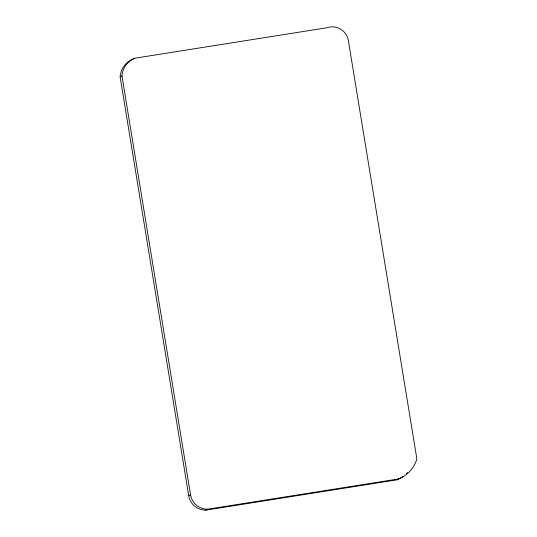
<?xml version="1.0" encoding="UTF-8"?>
<svg xmlns="http://www.w3.org/2000/svg" width="537" height="537" viewBox="0 0 537 537"><rect width="100%" height="100%" fill="white"/><g stroke="black" fill="none" stroke-linecap="round" stroke-linejoin="round"><path stroke-width="0.81" d="M134.693 58.231L132.847 59.171A20.789 20.607 63.1 0 0 120.127 76.912L188.715 495.745A17.09 16.942 63.1 0 0 205.772 510.15L396.715 479.877L398.561 478.937A31.287 31.012 63.1 0 0 416.873 458.927L348.359 40.537A16.258 16.117 63.1 0 0 326.993 27.743L134.693 58.231A20.789 20.607 63.1 0 0 121.973 75.972L120.127 76.912M188.715 495.745L190.561 494.812A17.09 16.942 63.1 0 0 207.611 509.217L398.561 478.937M205.772 510.15L207.611 509.217M121.973 75.972L190.561 494.812M402.898 476.594A31.287 31.012 63.1 0 1 396.715 479.877M407.643 472.573A31.287 31.012 63.1 0 1 406.536 473.668"/></g></svg>
